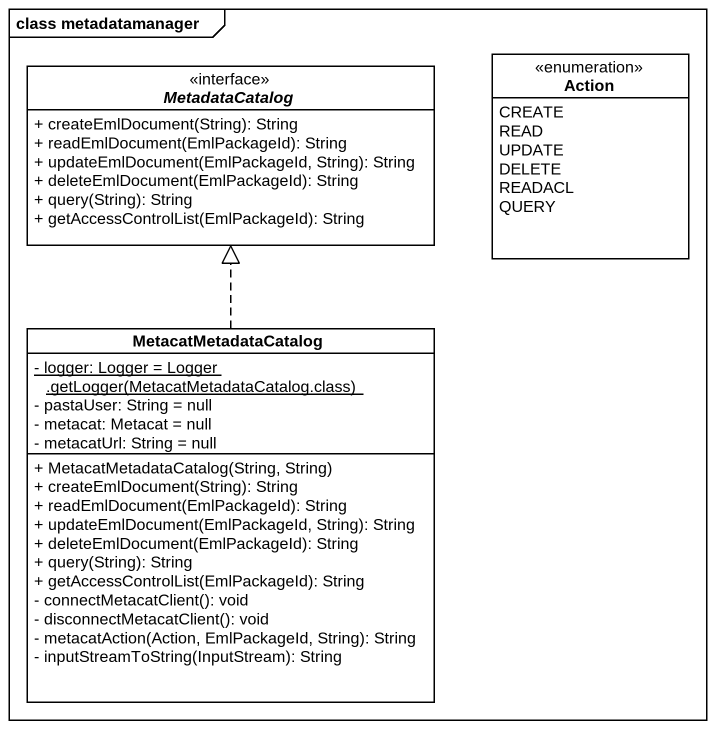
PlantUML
@startuml
mainframe class metadatamanager
hide circle
hide empty members
skinparam classAttributeIconSize 0
interface MetadataCatalog <<interface>> {
  + createEmlDocument(String): String
  + readEmlDocument(EmlPackageId): String
  + updateEmlDocument(EmlPackageId, String): String
  + deleteEmlDocument(EmlPackageId): String
  + query(String): String
  + getAccessControlList(EmlPackageId): String
}
enum "Action" as Action_ {
  CREATE
  READ
  UPDATE
  DELETE
  READACL
  QUERY
}
class MetacatMetadataCatalog {
  {static} {field} - logger: Logger = Logger .getLogger(MetacatMetadataCatalog.class)
  - pastaUser: String = null
  - metacat: Metacat = null
  - metacatUrl: String = null
  + MetacatMetadataCatalog(String, String)
  + createEmlDocument(String): String
  + readEmlDocument(EmlPackageId): String
  + updateEmlDocument(EmlPackageId, String): String
  + deleteEmlDocument(EmlPackageId): String
  + query(String): String
  + getAccessControlList(EmlPackageId): String
  - connectMetacatClient(): void
  - disconnectMetacatClient(): void
  - metacatAction(Action, EmlPackageId, String): String
  - inputStreamToString(InputStream): String
}
MetacatMetadataCatalog .up.|> MetadataCatalog
@enduml
